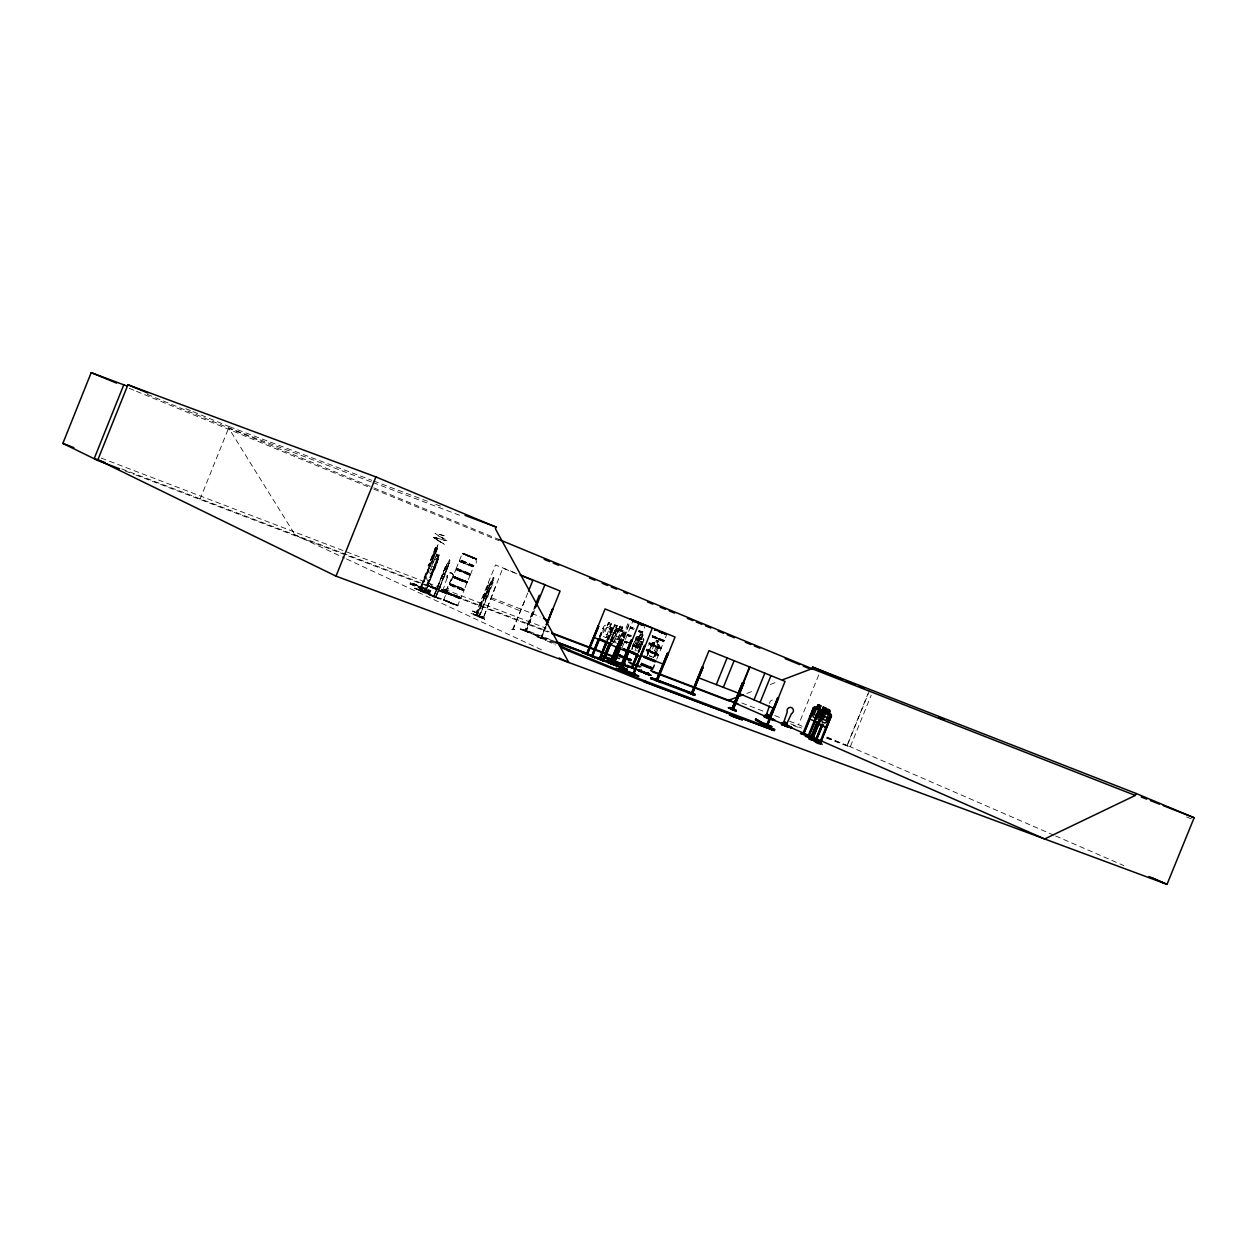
<?xml version="1.0" encoding="UTF-8"?>
<svg xmlns="http://www.w3.org/2000/svg" width="1257" height="1257" viewBox="0 0 1257 1257"><rect width="100%" height="100%" fill="white"/><g stroke="black" fill="none" stroke-linecap="round" stroke-linejoin="round"><path stroke-width="0.75" stroke-dasharray="5 3.75" d="M412.72 584.411L413.113 583.358L430.852 590.806L413.082 583.468M446.062 592.424L441.804 590.696M430.585 591.843L412.61 584.536L430.35 591.968L430.837 590.774M470.259 574.889L464.383 589.219C463.283 591.073 448.529 586.265 450.273 583.562L455.977 569.154L470.291 574.858L455.961 569.075L462.529 552.986L466.237 554.526M458.915 596.478L446.565 592.33L460.8 598.458L464.116 590.162L449.975 584.002L457.029 586.642M638.855 630.747L642.594 632.475L645.045 626.033M648.926 643.568C650.686 640.63 671.128 652.996 655.84 646.208M658.542 639.467L664.042 641.306L652.242 636.513L664.073 641.274L666.634 634.691M457.359 578.911C441.176 571.024 467.903 583.075 454.076 577.104M445.921 589.816L444.789 589.753L445.685 589.517M523.195 630.103L529.244 632.852M523.336 629.6L555.437 644.951M459.292 560.826L473.622 566.593L459.308 560.826M632.884 645.281L636.749 646.727L637.173 645.972M653.231 652.619L658.637 654.457L647.622 650.293M657.317 638.163L651.974 635.963L664.246 640.756M445.559 589.894C442.715 589.8 448.325 588.213 445.402 592.848M445.874 590.02L445.135 589.706M420.954 587.915C423.436 589.234 421.001 584.961 422.053 588.229C413.726 587.757 423.373 585.353 418.77 587.538M642.594 632.475L640.096 631.69M599.699 639.137L600.296 635.382M610.572 643.348L614.924 630.323L610.399 641.164M632.287 649.319L632.774 645.815M444.899 589.879L446.094 590.271M647.732 655.274L648.219 651.802L647.795 655.306L653.656 657.568M428.056 593.854L441.521 599.558L430.24 594.765M430.13 594.907L414.417 588.386L424.677 592.188M445.387 589.816L444.852 589.266M420.451 591.246L438.567 543.385L432.769 557.527L434.843 554.997M511.992 629.38L514.553 629.396M478.556 616.763L493.97 577.953L479.168 617.061L492.76 583.562L492.54 581.834M427.961 572.139L428.888 568.211L427.961 572.139L432.345 574.088L434.341 570.599L438.237 559.082L433.979 557.26L432.817 558.297L433.979 557.26M636.89 646.569L633.277 644.385M443.548 592.707L428.276 585.872L446.926 594.027L441.128 591.214L441.82 589.502L441.6 590.994L446.628 593.021L449.786 584.615L461.853 589.957M475.617 558.265C482.248 579.744 438.41 546.355 473.685 566.546M646.349 649.963L657.301 654.441M658.668 654.693L657.175 654.74M536.849 636.089L545.978 640.174M625.546 633.905L626.08 632.68L620.628 646.208M453.997 576.9L453.164 576.272L460.219 578.723L456.621 577.544M473.858 565.776L472.852 565.194M430.491 594.451L441.647 598.945M484.809 619.151L473.323 614.72M484.872 619.292L473.449 614.06L484.746 619.245M488.596 593.823L486.71 597.499L484.951 596.572L486.27 592.628M486.396 592.691L484.951 596.572M622.482 640.064L621.524 642.783L623.016 640.159M447.131 577.859L442.7 590.884L445.544 591.968L451.263 579.461A3.567 3.048 -66.1 0 0 453.148 574.795A3.567 3.048 -66.1 0 0 449.126 573.239A3.567 3.048 -66.1 0 0 447.241 577.906L447.241 577.906A3.567 3.048 -66.1 0 1 449.016 573.192A3.567 3.048 -66.1 0 1 453.039 574.748A3.567 3.048 -66.1 0 1 451.153 579.414L445.449 591.921M424.363 592.675L439.196 554.966M437.436 559.962L437.703 558.422L424.002 591.34M437.53 560.056L437.829 558.469L425.023 592.016L420.419 589.91M619.858 646.067L621.257 642.736M430.224 593.524L418.738 589.612L430.051 593.948M418.801 589.454L430.035 594.042M199.973 499.422L229.198 426.61L371.805 480.3M435.943 547.879L428.574 565.886L435.425 547.675L438.065 547.251L432.282 561.345L431.151 561.015L435.425 547.675M419.681 587.773L418.974 586.485L422.321 587.208M435.566 547.738L428.213 565.713M425.856 573.208L420.639 586.752M429.234 566.027L421.158 586.972M436.902 562.696L424.913 592.927C426.893 593.241 417.214 587.6 420.498 590.821M419.508 590.413L431.638 560.449L432.487 560.795L431.638 560.449M438.237 559.082L425.322 593.084L419.917 590.57L437.452 548.413L436.666 548.099L434.561 554.903M437.216 548.303L419.854 590.539M435.268 557.809L436.65 554.07L429.328 572.752M423.876 591.293L424.929 590.46M431.025 573.506L438.583 554.887L436.65 554.07M424.096 591.701L436.509 562.162M439.353 554.887L437.656 558.548M438.677 535.922L435.063 533.298L447.241 536.519M428.637 585.778L434.403 587.852M430.145 586.233L428.904 585.259M428.071 593.838L439.07 598.866L427.694 594.404M431.072 586.658L432.455 587.286M435.095 588.48C430.585 585.636 450.289 594.765 430.287 585.888M435.331 588.276L437.766 589.077M445.465 566.341L433.744 596.871L446.062 566.577M433.414 596.714L445.669 566.42M445.968 571.872L443.674 574.512L447.555 562.995L433.618 596.824L435.975 597.358M448.058 563.293L449.582 559.444M435.299 597.122L448.372 564.817L445.575 571.762M447.728 567.08L435.865 597.358L449.315 563.576M442.165 592.188L443.234 590.13L443.014 591.638M446.094 591.12L445.214 592.377L446.628 593.021M445.481 592.581L446.518 589.627M443.611 600.186L446.471 592.754L460.785 598.442L459.481 598.363M431.78 587.223L446.376 593.823L447.523 591.764L445.764 590.994M453.793 577.811L458.412 578.911M463.346 554.164C459.999 553.08 472.726 557.087 463.314 554.148M456.527 578.739L457.344 578.566M461.979 581.127C466.488 582.839 459.198 579.76 462.937 581.08M462.277 581.205L466.881 582.965L462.545 580.923M469.505 556.678L473.198 558.139L466.347 555.185M471.045 613.416L482.798 617.281L471.108 613.243M477.456 611.892C477.833 610.996 474.25 612.458 477.22 613.07M514.914 572.768L495.509 564.99L476.073 612.615L476.874 611.703M477.361 611.86L476.764 612.882L488.879 583.279L476.874 612.913M479.184 617.061L476.529 615.569L477.519 614.657M489.444 590.554L487.135 593.068L491.173 581.19L476.717 615.679L489.507 584.772M477.079 614.469L477.314 615.914L491.298 581.237M491.628 581.551L493.325 577.639L485.595 596.886M473.025 611.153L479.043 613.982L472.663 611.012M479.09 616.983L491.314 585.699M481.887 616.417L484.228 617.548M495.384 586.783L483.458 617.596L502.8 568.148L516.957 573.883M527.783 592.958L513.123 629.694M512.51 629.474L525.442 598.992M514.537 629.333L511.882 629.427M554.934 642.453L520.241 629.223L555.295 641.557M535.859 603.69L524.782 630.967L525.237 629.914L552.326 640.347M536.456 603.941L525.206 631.187L536.173 603.816M526.243 630.338L526.149 631.548L537.085 604.208M526.007 631.485L536.865 604.114M527.924 632.255L528.286 631.344M545.459 626.52L540.667 638.21L541.406 638.509M541.358 638.493L546.057 626.772M599.306 636.859L602.873 628.029L603.863 628.421L601.019 635.476M599.526 636.953L603.988 626.017L605.387 625.138L622.749 631.972L623.048 633.559M600.076 637.158L603.863 628.421M607.367 625.907L608.702 622.404L611.562 623.551L608.749 622.561M609.959 627.07L611.358 623.598L610.022 627.086L610.949 628.799L608.341 635.272L605.827 637.503L603.203 636.482L602.92 633.167L608.702 622.404M606.895 639.797L611.295 628.94L613.165 628.343L614.594 624.76L617.376 625.86L614.563 624.87M607.115 639.892C611.153 627.809 613.18 628.531 607.665 640.096M607.885 640.19L612.395 629.301L611.97 627.73M612.458 629.333L612.788 633.198L616.449 630.967L613.07 634.251L613.337 638.949L612.395 638.713L612.206 634.769L608.419 637.189L611.923 633.764L611.939 629.113L608.624 638.619M614.516 624.729L613.196 628.217M610.195 641.07L613.73 632.287L614.5 632.585M610.871 641.541L615.317 630.527L612.709 629.506L610.085 635.963L612.709 636.985M617.171 625.907L615.773 629.364L616.7 631.077M611.169 641.463L617.376 625.86M611.373 641.73L615.616 631.25L611.578 641.824M608.687 635.429L608.969 638.745L611.578 639.75L614.092 637.535L620.298 625.766L622.953 626.819L621.524 630.103L622.388 631.69L619.135 639.483L616.637 641.698L614.06 640.709L613.777 637.393L616.386 630.935L618.24 630.338L619.528 626.693L622.294 627.793M614.532 640.929L618.68 630.228L621.099 631.187L618.664 637.189L616.244 636.246M616.009 629.144L617.234 628.296L619.072 629.019L620.345 625.907L622.828 626.897L620.832 631.344L621.744 633.041M620.188 627.714L620.628 626.646L622.184 627.259L621.744 628.327L619.874 627.636M621.524 628.296L621.068 629.443L619.402 628.783M617.706 644.181L621.932 633.732L622.843 634.094L618.413 644.464M617.91 644.275L621.932 633.732M618.617 644.542L623.723 632.161L623.268 630.668L623.676 632.208M619.497 642.83L623.786 632.192M619.481 644.464L628.469 622.184M619.748 644.307L623.456 635.555M620.078 644.432L623.629 635.633M620.487 644.275L627.149 629.238M620.314 645.501L629.49 622.796M620.424 645.281L625.405 633.874M620.597 645.611L629.773 622.906M621.225 645.564L624.855 636.592L621.445 645.658M622.136 647.622L632.837 621.099M636.403 640.929L638.053 640.206L636.325 639.53L635.115 640.442L631.643 648.989L636.262 637.252L637.535 636.388L643.474 638.729L643.93 640.206L643.474 638.729M631.643 649.728L635.853 639.294M633.434 645.485L636.545 647.041M640.567 633.858L635.256 647.402L637.613 648.329L643.065 634.848L640.504 633.842L639.216 637.048L637.613 637.77L633.984 646.915L634.219 649.963M634.926 651.063L642.484 632.68L640.033 631.752M635.681 638.462L639.64 639.797L635.775 638.336M642.94 634.926L641.636 638.132L642.547 639.719L638.886 648.816L636.576 650.89M637.88 652.147L642.076 641.746L642.736 643.348L642.154 641.95L638.085 652.242M638.587 652.414L642.987 642.107L640.661 641.227M638.792 652.509L643.757 640.19M640.457 648.801L642.673 643.333M654.598 654.127L655.903 654.646L646.161 650.655L648.282 645.344M647.151 653.719L650.639 645.092L651.535 645.454L647.355 655.793M647.355 653.797L651.676 643.27L648.282 651.833M647.151 655.714L651.535 645.454M649.445 651.77L646.161 650.623M657.112 644.212L658.527 640.96L655.934 639.939L650.67 649.79L650.906 652.823L653.263 653.75L655.541 651.692L657.945 645.768L657.175 644.118L658.857 644.778L659.297 646.255L655.855 654.771L653.703 657.458L649.288 655.745M655.903 654.646L654.52 653.703L655.353 654.284M653.986 656.374L657.474 647.779L658.369 648.125L654.677 656.641M654.19 656.453L657.474 647.779M654.897 656.72L659.234 646.224L658.794 644.747L652.933 642.563M656.751 659.124L661.151 648.502L648.942 643.38L654.253 645.737M802.139 726.247L798.588 724.692L819.58 672.841M847.077 745.37L867.943 693.848M1053.853 835.198L847.297 745.464L869.53 690.596M826.336 738.032L850.156 747.114L871.195 695.184M431.984 573.381L434.623 566.671L432.109 573.428L433.351 569.484M410.191 583.861L427.836 591.497L428.527 590.334L410.568 582.949L428.496 590.366M410.143 584.049L410.63 582.855M412.61 584.536L413.097 583.358M418.644 588.983L430.004 592.974L418.817 588.543M620.518 646.161L622.074 642.893M652.1 635.806L660.632 639.012M437.31 559.821L437.703 558.422M445.025 574.905L443.297 578.55L445.167 574.983M624.87 633.764L626.08 632.68M652.21 635.633L657.49 637.755M649.256 642.877L654.583 644.951M638.399 631.595L642.28 632.884M642.233 633.009L638.493 631.517M520.618 628.736L529.386 632.617M529.543 632.632L520.288 629.16M476.309 558.846L471.611 556.694M446.911 564.299L447.681 563.042L449.377 563.749L450.446 559.758L449.55 559.569M484.448 617.046L481.824 616.449M414.889 587.993L424.866 591.733M470.354 574.81L473.59 566.624M653.624 657.442L655.557 654.127M617.077 645.721L619.34 642.751M638.289 651.645L640.379 648.753M606.267 641.541L608.545 638.556M612.159 643.851L614.437 640.866M618.035 643.521L620.298 640.834L618.051 643.647L612.018 641.321L612.442 637.77L612.018 641.321L618.114 643.678M630.338 627.196L632.68 628.264L630.244 627.274M434.623 567.237L432.518 569.798L430.805 569.044L433.869 558.799L435.283 557.967M640.143 642.516L637.723 644.841L636.828 641.086L636.938 645.36L633.842 648.659L637.189 646.287L638.195 650.136L637.975 645.799L641.07 642.736L637.66 641.416M648.911 651.55L649.036 651.707M456.621 578.754L457.139 578.471M640.127 645.689L637.818 647.764L635.429 646.836L635.194 643.757M619.968 637.692L617.627 639.766L615.207 638.823L614.94 635.743M625.263 641.196L628.469 642.657M624.808 641.07L626.897 642.547L624.493 641.761M467.683 555.924L471.941 557.48M651.739 643.333L652.933 642.437L654.661 643.113M636.325 637.283L637.519 636.498L643.395 638.823M614.924 630.37L617.297 628.311M609.896 628.406L611.279 627.463L609.818 628.327L606.063 637.629M457.831 605.827L456.935 605.308M428.37 585.935L439.494 589.753M446.706 593.665L428.763 585.605L429.69 586.453M444.884 589.439L445.905 589.643M746.847 693.408L754.074 690.659M770.352 684.468L777.596 681.718M658.558 654.897L657.238 654.284M461.963 580.687L467.415 582.038M444.02 599.715L443.831 600.359M476.654 559.019L475.727 558.674M432.879 587.396L433.146 586.878A2946.989 152.27 6.5 0 1 426.296 573.381L426.076 573.286M436.933 539.882L444.397 544.438L442.983 543.433M634.298 645.831L636.969 646.381L633.245 644.558M636.718 646.727L635.445 646.271M653.42 652.43L646.255 650.278M467.101 582.588L461.728 580.263M434.938 538.499C427.569 533.864 457.517 545.837 442.983 538.2M433.712 537.32L434.969 538.467M435.142 537.713L433.964 537.65L441.034 539.457M448.89 602.543L457.721 605.78L460.282 598.851M463.613 590.57L453.164 586.171M449.802 584.426L456.857 587.066M419.477 587.946L421.849 588.402M419.979 587.019L422.462 587.522M633.104 644.731L637.063 646.255M465.404 581.064L467.368 581.74L466.347 581.268M452.803 577.356L453.808 577.811M433.162 596.635L435.849 597.342L448.953 563.466M458.632 578.393L453.29 576.099L454.201 576.397M433.806 595.944L435.66 596.368M433.869 595.598L434.341 595.802M469.709 575.156L456.165 569.767M456.668 568.305L460.078 569.798M428.056 565.666L430.334 566.373L430.554 565.257M443.454 578.456L441.49 578.031L442.747 574.245M441.568 577.906L443.328 578.409M443.972 535.639L435.095 533.345M473.889 565.65L466.991 562.932M460.298 598.851L458.506 598.238M437.735 588.763L435.676 587.915M425.055 590.869L424.457 590.947M655.494 654.096L648.486 651.487M654.756 654.049L655.871 654.473L655.086 654.331M463.629 590.57L461.853 589.942M655.321 654.41L658.212 655.525L655.541 654.504M635.288 646.632L632.852 645.47M646.711 650.372L647.481 650.827M636.529 647.072L635.256 646.617M449.927 584.992L453.164 586.171M646.381 650.026L650.136 651.377M449.503 561.675L449.99 560.449M636.953 645.988L635.696 645.532M424.819 591.591L425.793 592L414.449 588.37M453.148 576.963L459.905 579.524M453.007 577.372L456.778 578.676M463.252 581.394L456.401 578.534M467.023 582.164L460.235 579.681L462.105 580.325M660.915 648.848L648.832 643.961L660.915 648.816M456.998 605.104L452.677 603.737M476.403 558.909L471.014 557.26L472.726 557.888M476.089 559.255L471.312 557.37L473.166 558.124M649.083 643.128L661.339 648.125L649.068 643.144M466.19 555.123L462.655 553.347M656.987 655.086L657.804 655.384M447.256 600.877L444.585 600.123L452.756 603.533M445.701 600.516L457.862 605.34L454.374 604.381M450.572 602.669L443.564 600.17L444.569 600.705M642.61 632.302L640.19 631.375M456.841 578.361L461.979 580.655M625.248 641.211L626.096 641.526M625.153 641.369L627.227 641.966M454.924 578.299L463.519 581.598M635.665 645.721L636.985 646.177M632.994 644.967L636.812 646.459M625.656 642.594L624.383 642.138L626.662 643.16M658.087 654.74L654.756 653.247M654.488 653.703L657.945 654.944M454.186 576.382L455.301 576.806M453.934 576.916L463.534 580.718M465.357 581.284L467.337 581.944L460.141 578.911M449.849 594.42L446.361 593.225L448.498 594.247M458.506 598.253L448.498 594.247M373.628 480.991L428.48 501.637M435.802 504.387L441.286 506.445M536.598 636.702L545.962 640.206M371.176 481.855L228.648 427.961L295.159 535.026M372.999 482.547L462.545 516.407M420.137 591.12L430.444 595.032M441.6 590.994L446.094 592.487M457.328 568.541L465.184 571.652M446.644 589.69L445.339 589.187L444.051 592.031M101.283 458.098L546.025 628.139M741.85 703.009L765.639 712.106M774.799 715.594L782.121 718.391M789.443 721.188L798.588 724.692M121.74 468.924L549.262 631.847M790.637 723.859L801.699 728.086M827.043 737.733L847.297 745.464M125.024 470.872L134.169 474.36M135.992 475.052L547.958 631.988M793.371 725.478L800.693 728.274M525.725 630.166L554.101 643.238M447.036 601.333L448.749 601.977M654.928 652.839L646.585 649.555L651.755 651.959M625.86 641.981L628.453 642.908M634.518 645.281L635.665 645.705M625.64 642.594L626.803 643.034M465.42 581.08L460.471 579.116M455.05 577.34L456.542 577.827M465.373 581.268L462.215 580.058M483.536 594.671L533.188 613.856M449.833 594.42L459.496 598.363M652.949 637.236L652.147 636.922L663.822 641.667L661.402 647.638L656.138 645.422M466.048 555.06L469.191 556.458M629.506 636.309L627.086 635.382L630.747 636.969M636.859 639.42L639.263 640.332L636.953 639.31M489.083 583.358L488.235 583.028M625.075 636.686L624.383 636.435M636.466 644.26L638.855 645.202M1186.608 816.971L1191.683 818.967M638.886 638.273L641.274 639.216M615.82 631.344L615.097 631.061M636.325 639.656L642.217 641.966M628.626 642.516L624.54 641.494L625.782 642.076M648.832 650.592L650.293 650.985M632.727 645.627L634.141 646.035M448.843 601.71L457.847 605.56M450.729 603.281L452.567 604.004M477.566 615.082L479.247 616.103M473.009 558.092L475.539 559.082M632.538 628.626L630.071 627.683L633.827 629.254M652.949 637.22L656.971 638.823M462.639 562.665L459.496 561.486M640.551 633.984L643.003 634.942M655.981 640.08L658.401 641.039M619.575 626.85L622.215 627.903M621.649 630.04L623.331 630.7M617.234 628.406L623.252 630.794M635.963 637.645L639.766 639.106L636.058 637.535M631.171 636.058L627.29 634.565L631.03 636.152M635.822 638.085L639.687 639.593L635.932 637.975M631.03 636.419L627.133 634.942L630.888 636.529M453.698 594.891L446.486 592.471L453.541 595.315M454.091 594.938L461.052 597.499L460.031 596.981M453.903 595.425L460.973 598.096L449.048 592.848M463.314 553.646L467.541 555.295M463.189 554.086L464.273 554.51M631.375 635.649L627.573 634.172L631.25 635.743M457.438 586.626L464.399 589.219L450.257 583.562L464.304 589.784L457.249 587.113M465.986 554.368L462.45 553.269M472.553 557.747L474.455 558.658M634.298 628.421L630.511 626.929L634.188 628.469M638.902 630.37L642.688 631.862L638.98 630.307M660.616 639.012L664.309 640.457L659.029 638.273M633.811 629.631L630.04 628.044L633.685 629.678M462.639 562.665L473.041 566.891M492.76 583.562L493.058 582.07L491.126 581.315M653.231 652.902L654.771 653.53M460.376 579.32L462.293 579.854M458.177 578.55L460.015 579.241M457.909 579.257L459.716 579.98M459.968 580.357L461.79 581.095M465.954 554.368L469.474 555.751M466.693 562.68L459.779 559.962L472.852 565.194M469.788 555.987L471.626 556.725M466.567 554.934L472.899 557.495M653.137 653.121L647.575 650.592M461.853 579.917L454.186 576.743M458.428 578.848L461.712 580.294M467.95 555.233L471.296 556.521M471.281 556.505L475.649 558.297M465.954 555.233L467.683 555.924M429.988 565.383L429.014 565.163M472.585 557.464L474.376 558.092M658.872 638.682L664.215 640.881M490.45 598.772L520.508 611.012M464.76 553.897L462.419 553.284M474.392 558.061L476.293 558.878M465.184 571.652L470.558 573.915L460.078 569.798M653.341 652.367L656.248 653.577M653.121 652.902L654.646 653.546M652.964 653.279L654.488 653.907M462.026 579.477L466.316 581.472M185.8 408.682L191.221 410.929M193.028 411.668L229.198 426.61M147.273 394.368L498.856 539.457M129.251 388.334L134.688 390.566M136.494 391.32L372.041 488.392M373.848 489.146L498.872 540.667M654.913 652.839L656.295 653.404M654.661 653.53L657.144 654.598M628.374 642.814L625.876 641.761M633.119 644.81L634.486 645.438M443.674 599.872L448.89 602.543M463.55 580.64L465.011 581.331M409.955 583.971L428.024 591.544M639.357 637L641.887 638.006M618.208 631.611L617.721 630.008L618.098 631.627M623.158 633.544L622.686 631.941M634.486 645.375L635.618 645.925M625.656 642.296L626.772 642.783M621.461 635.319L621.995 635.523M459.481 561.47L473.041 566.891M455.568 604.774L444.035 599.872M445.701 601.176L447.178 601.82M434.781 559.192L436.493 559.931M465.011 581.253L467.29 582.4L466.158 581.74M658.165 654.41L656.28 653.42L658.605 654.614M1055.644 835.984L1123.915 865.633M827.043 737.058L850.156 747.114M657.27 654.269L658.071 654.614M647.701 650.278L646.491 649.728M646.805 650.183L647.606 650.592M431.999 566.09L433.712 566.828M531.962 613.337L540.101 616.904M456.15 569.767L469.709 575.156M458.899 596.478L460.046 596.981M449.063 592.848L446.926 591.843M441.82 589.502L443.58 590.256M435.472 587.93L436.855 588.559M446.832 593.493L432.518 587.506M523.289 629.521L529.37 632.35M472.601 611.043L479.043 613.982M493.2 577.591L494.095 578M493.168 577.733L494.017 578.11M420.938 589.737L419.917 589.313M294.672 534.791L344.764 558.139M346.539 558.956L543.197 650.576M457.454 605.638L455.553 604.758L457.705 605.827M443.155 538.247L438.332 535.859L443.234 538.389M485.029 596.447L486.868 597.405M439.589 541.453L443.627 543.605M446.926 540.494L445.355 540.4M437.012 539.772L439.934 541.468M434.718 538.263L437.106 539.787M435.189 537.54L445.465 540.526M640.473 641.274L641.306 642.846M436.98 558.689L437.405 560.323M769.708 703.653A3.221 3.143 -73.1 0 1 773.244 700.008M436.823 555.013L436.32 556.238L437.42 556.71L437.923 555.484L436.823 555.013M545.742 626.646L540.887 638.305L545.774 626.646M606.942 627.227L604.334 633.701L606.942 634.722L609.551 628.249L606.942 627.227M609.048 623.362L608.577 624.509L610.258 625.169L610.729 624.022L609.048 623.362M614.799 625.64L614.327 626.787L616.009 627.463L616.48 626.3L614.799 625.64M617.784 631.485L615.176 637.943L617.753 638.949L620.361 632.507L617.784 631.485M639.593 637.849L639.169 638.917L640.693 639.514L641.117 638.446L639.593 637.849M640.819 634.706L640.394 635.775L641.918 636.388L642.358 635.319L640.819 634.706M654.331 644.354L651.927 650.278L654.284 651.205L656.688 645.265L654.331 644.354M656.248 640.803L655.824 641.856L657.332 642.453L657.757 641.4L656.248 640.803M470.464 574.433L456.15 568.683L470.464 574.433M437.405 562.916L436.556 562.57L437.405 562.916M469.364 556.018L467.541 555.311L469.348 556.05"/><path stroke-width="1.5" d="M785.138 723.105L784.887 722.304L785.672 722.791M784.729 722.964L785.248 723.089M767.226 715.092L768.278 714.982M768.168 715.437L767.289 715.013L768.168 714.824M813.012 738.173L810.388 736.869M813.358 738.346C794 728.18 836.376 749.125 802.579 734.072M822.251 744.285L818.637 742.557M818.433 740.97L814.52 740.2L818.323 741.41M642.06 671.364C630.354 667.294 652.807 676.737 649.146 674.302M610.462 643.223L603.643 661.119L596.949 658.134L603.454 660.381M597.421 658.291L605.764 661.245L597.185 657.537M608.247 662.329L615.961 665.676L609.928 662.266M609.834 659.061L615.302 661.481M615.427 660.993L609.598 658.385L615.176 661.512M614.296 664.482L607.65 662.25L614.484 665.126M629.678 666.76L635.508 669.29M629.993 666.886L635.649 668.881M654.536 679.754L660.679 681.907L654.316 679.047M660.868 682.551L654.08 679.613M729.846 708.225L736.319 711.069M816.799 707.722L813.42 707.597L809.822 719.13L816.689 721.958M809.932 719.067L810.152 715.752M764.177 723.733L771.782 726.593M764.052 723.136L771.767 726.625M628.547 672.479L638.697 676.533M628.704 671.992L638.713 675.873M627.133 669.745L607.665 662.14L627.212 669.604M627.369 669.211L617.203 665.911M773.322 707.77L768.765 717.401L765.874 716.207L769.394 706.151M608.561 660.962L618.9 664.56L608.734 660.428M613.652 662.91L618.915 664.544M119.541 468.782L97.606 460.423L62.85 443.407L91.195 372.638L127.366 386.166M123.814 384.689L94.259 458.459L105.305 462.67M97.606 460.423L127.931 384.768L375.906 476.906L496.138 527.092L495.431 528.851L568.824 662.518L559.145 657.992M783.017 679.66L811.959 668.677L812.603 667.058L1136.092 793.466L1194.15 817.726L1167.015 884.362L335.996 576.146L375.906 476.906M528.506 591.151L532.874 580.325L520.492 575.313M536.362 602.449L539.284 595.19M536.849 604.774L544.909 584.804L520.209 574.889M546.167 624.745L552.609 608.797L547.486 623.221M552.923 608.922L546.481 624.87L560.103 591.026L543.684 584.301M568.918 651.063L569.688 650.199L568.918 651.063L643.82 681.608L774.296 730.584L774.658 729.688L755.803 719.004L755.457 719.852L772.254 729.767L773.652 730.38L773.998 729.484L772.615 728.871L772.254 729.767M581.85 652.477L591.026 655.353L555.563 642.594M584.709 652.587L585.542 654.001L584.709 652.587L555.924 641.698M597.829 626.002L598.678 626.363L587.333 654.677L586.375 654.284L598.128 626.112M587.757 653.656L586.642 654.378L605.057 608.938L639.169 622.891L620.377 669.635L619.135 669.07L619.497 668.158L635.272 674.192L634.911 675.088L616.213 668.096M594.561 657.584L588.543 654.347L594.184 657.458M592.534 656.704L592.958 655.683L591.78 655.211L591.371 656.248L600.155 659.579M598.819 638.713L591.638 656.374L598.599 638.619M592.188 656.547L599.369 638.917M592.424 656.673L599.589 639.012L604.711 641.086M606.408 641.651L599.259 659.249L606.188 641.557M606.958 641.856L599.699 659.391M607.178 641.95L600.045 659.548L600.265 658.417M610.981 663.665L602.386 660.412L609.472 642.83M603.171 659.548L602.512 660.475L609.692 642.924M605.026 657.458C603.721 654.347 606 660.711 612.285 660.224M602.999 660.632L609.535 644.888M603.596 659.674L603.313 660.773M604.978 657.442L610.682 643.49L605.528 641.416M605.12 657.49L610.871 643.568M610.682 662.376L609.928 663.256L616.998 645.925M617.203 646.019L609.865 663.225M617.753 646.035L610.572 663.492L617.973 646.129M618.853 645.988L612.112 662.863L619.371 646.192M619.198 646.114L612.033 662.832M619.34 646.915L612.348 664.089L613.18 664.434L619.968 647.166M613.872 664.67L612.615 664.215L618.963 648.848M612.803 664.246L619.025 648.863M613.667 664.56L614.076 663.555M613.856 663.162L614.123 662.14M620.502 647.371L613.73 664.607L620.722 647.465M611.216 661.763C593.32 655.824 636.828 671.867 607.618 660.459M613.872 663.46L618.035 664.544M631.14 640.174L632.035 640.551L620.015 669.494L631.14 640.174L619.34 669.195M620.078 668.253L620.015 669.494M622.529 667.938L628.83 650.592L630.527 651.11M629.176 650.717L622.341 667.844M629.348 650.796L621.932 667.687M624.918 664.12L624.54 665.079L632.554 668.143M625.028 664.152L624.729 665.173L628.579 666.807L617.596 662.329M625.31 664.293L624.87 665.22L623.236 664.67M637.173 653.876L631.501 667.718L632.522 667.011M631.69 667.813L637.378 653.97M631.831 667.86L637.173 655.887M632.46 668.096L638.085 654.237M644.527 645.375L632.821 674.176L634.911 675.088M633.685 674.553L652.32 628.154L629.851 618.758M640.363 671.049L640.881 670.154M645.108 672.982L640.614 671.128L641.274 670.28M641.463 670.374L640.237 670.987M773.652 730.38L645.155 682.205L645.532 681.263C643.945 679 643.018 683.117 644.197 680.65L773.998 729.484M648.125 672.888L647.764 673.831L647.229 672.856M647.622 672.715L647.166 673.626L647.732 672.762M650.796 667.294L653.137 668.127L654.347 665.126M650.67 678.513L651.016 677.649L694.964 694.351L694.618 695.184L650.67 678.513L651.88 679.063L651.016 677.649M656.217 680.634L667.373 653.279L668.331 653.656L656.248 680.634L657.442 679.943M656.358 680.681L667.373 653.279M657.332 681.074L675.056 637L631.171 619.402M694.508 695.184L687.673 692.324L694.618 695.184M692.277 694.288L703.087 667.294L702.16 666.933L691.177 693.864L692.057 694.194M691.397 693.958L709.011 650.639L749.879 667.027L732.941 709.671L743.578 683.18M692.214 693.11L691.978 694.163L703.087 667.294M693.393 694.634L693.723 693.801M716.286 684.625L727.112 657.882M723.341 687.359L734.119 660.711M733.208 709.765L743.845 683.289L742.478 682.74L731.825 709.199M732.595 715.453L736.806 718.03L729.5 714.997L733.915 716.946L733.507 716.081M732.69 709.545L731.92 709.262L742.478 682.74M732.281 709.372L749.502 666.87L785.044 681.388L767.461 725.006L777.753 697.604L766.77 724.708L767.728 725.1L778.633 697.965L777.753 697.604M730.427 714.636L729.5 714.997M732.045 709.309L743.248 683.038M733.24 715.689L732.344 716.066M737.058 717.401L733.742 716.05L733.915 716.946M738.723 717.747L734.999 717.071L739.666 718.391M735.942 716.71L734.999 717.071M736.366 717.15L736.806 718.03M738.252 718.391L738.079 717.511M738.77 718.768L742.541 719.46M754.011 699.866L764.837 673.139M760.092 702.474L770.95 675.638M774.296 730.584L755.803 719.004M769.457 717.653L774.611 720.025L763.989 716.804L765.686 715.17M773.778 719.68L764.916 716.38L765.089 714.997M766.142 716.883L767.21 714.275L768.53 714.824L767.43 717.417M768.593 717.904L770.038 716.977L769.41 718.533L766.503 717.323M766.817 724.723L767.587 723.875M781.744 724.378L782.404 722.602L783.331 722.916L782.404 722.602M1045.573 839.362L786.678 725.713L787.071 724.456L785.986 725.556L782.247 724.001L782.75 722.744M783.488 724.519C783.111 720.324 788.013 722.099 784.792 725.053M788.438 726.64L786.552 725.069L792.036 728.086L785.719 726.247L787.416 724.598L786.772 726.169L781.901 724.692M789.239 726.86L786.301 725.65M803.899 733.554L802.626 734.088L813.452 707.612L814.819 707.015M803.946 734.387C795.068 732.815 806.617 733.334 803.584 734.465L813.546 709.796L803.569 734.245M815.872 718.077L813.138 716.961L812.666 713.929L814.96 708.257L816.83 707.848L818.04 704.674L820.962 705.868L819.564 708.964L820.617 710.566M816.861 707.864L818.087 704.816L820.821 705.931M805.957 735.989L809.021 737.498M816.406 740.829L807.623 737.152L818.653 710.126L821.968 710.205M807.717 737.168L808.66 736.508M815.384 718.454L818.731 710.205M818.747 712.358L808.282 737.435L818.747 712.358L817.946 712.028M817.081 721.534L810.592 737.388M817.883 721.864L811.236 737.67L811.912 736.885M831.427 715.862L820.177 743.657L831.427 715.862L830.798 714.29L823.932 711.478L822.534 712.216L811.346 739.949C810.686 737.403 816.453 744.631 820.287 743.704M822.675 714.526L812.101 740.263L822.675 714.526L821.858 714.18M825.99 712.452C825.016 706.591 833.58 710.079 828.74 713.567L829.793 715.233L827.389 721.172L824.891 723.105L822.141 721.974L821.685 718.831L824.089 712.892L825.99 712.452L827.326 709.278M815.369 740.404L821.984 724.205M815.573 740.483L822.109 724.252M822.895 724.582L816.076 740.703L822.769 724.535M819.548 742.29L819.313 743.311L820.507 742.683M1044.661 838.969L1135.291 795.43L1136.092 793.466M607.634 660.805L616.983 664.749M786.144 725.038L791.47 713.646A3.268 3.19 -73.8 0 0 793.198 709.372A3.268 3.19 -73.8 0 0 789.035 707.66A3.268 3.19 -73.8 0 0 787.291 711.918L783.19 723.828L791.391 727.127M618.805 662.722C613.086 662.109 634.298 669.101 626.332 665.566M632.57 653.326L633.858 653.734L622.812 649.366M590.774 655.824L582.18 652.524M736.099 710.692C723.325 702.71 732.438 712.373 736.335 710.268L728.227 707.817L736.131 710.661M694.712 694.775L688.317 691.916M819.124 720.748L818.716 724.268L825.676 727.143L827.923 724.393M622.749 664.277L627.557 666.43L623.189 664.309M599.51 658.432L592.848 655.965M587.977 654.661L594.592 657.71M607.225 658.495L601.019 655.73L607.225 658.338M601.6 655.4L607.445 657.945M616.653 662.376L621.681 664.136M616.731 662.109L617.423 662.722L616.826 662.015M805.878 736.005L809.649 737.231L805.266 736.319M808.879 739.053L812.698 740.263M818.653 710.126L820.004 709.404L826.619 712.232L824.796 711.368L825.959 708.335L823.241 707.235M822.612 712.31L823.979 711.619M767.744 717.15L774.815 720.512L768.043 718.47L770.038 716.977M768.341 718.595L764.46 716.553M788.249 726.295L781.273 724.393L791.8 727.787L785.546 726.153M781.76 724.173L788.343 726.09L787.023 725.32M785.939 725.352L791.831 727.599L785.311 725.839M743.217 694.775L728.746 700.275L783.095 724.142M637.205 669.572L641.683 671.474M627.479 666.32L623.095 664.356M768.09 718.501L774.501 720.182M787.023 726.059L788.343 726.09M638.116 670.468L650.23 675.276L648.989 674.946M782.718 725.006L791.831 727.599M650.356 674.915L645.045 673.155M628.453 667.074L626.017 666.241M638.54 670.657L640.677 670.845M764.822 717.15L774.611 720.025M769.85 717.763L771.185 718.533M765.922 716.977L768.844 717.826M765.812 717.134L771.122 718.784M616.37 661.889L618.9 662.58M630.951 659.658L630.228 659.202M641.494 663.335L649.413 666.76M619.277 655.73L630.778 660.381M803.804 733.837L810.812 736.743M655.62 660.805L649.193 658.291M643.898 657.364L655.117 661.889M644.134 656.547L655.525 661.151M643.977 656.908L655.368 661.512M644.385 656.17L646.287 657.081M771.075 718.501L770.478 718.281M819.438 742.573L812.462 739.635M815.856 739.54L816.689 739.87M815.589 739.729L808.77 736.869M613.212 663.24L614.28 663.649M611.279 659.831L612.096 659.061M638.745 670.138L639.562 670.421M627.164 666.666L628.029 666.948M825.629 727.127L818.826 724.189M642.044 664.01C638.509 662.973 655.274 669.777 651.817 667.954M630.04 659.831C633.732 661.025 616.386 654.756 620.267 655.667M641.903 664.372C638.352 663.335 655.133 670.154 651.676 668.315M641.808 664.827L640.976 664.654M620.518 655.274L619.23 654.834L622.859 656.484M630.967 659.674L622.859 656.484M812.651 709.435L813.546 709.796M612.74 663.052L613.573 663.397M732.674 708.414L733.334 708.697M603.863 659.799L603.061 659.501M610.525 662.313L611.185 662.549M599.133 659.171L599.4 658.102L600.453 658.511M632.664 667.058L631.862 666.76L632.742 667.09M647.889 673.909L642.468 671.835M611.766 658.919L612.552 659.218M830.547 717.763L829.73 717.433L819.501 743.358M649.005 674.962L644.951 673.391M465.059 515.401L496.138 527.092M824.843 711.383L826.1 708.272L823.178 707.078L821.984 710.331L820.13 710.771L817.788 716.553L818.213 719.633M830.798 714.29L831.27 715.846M767.791 723.985L767.87 724.016M587.38 653.514L587.05 653.341M557.102 642.233L585.888 653.121M610.352 662.58L603.753 660.098M652.226 678.199L694.964 694.351M627.196 665.299L631.768 667.043M635.398 669.4L629.553 666.791M631.925 651.66L633.072 652.1M632.978 652.556L627.164 650.262M62.85 443.407L73.833 447.602M551.65 632.805L619.434 658.637M628.594 662.125L640.834 666.76M650.576 670.515L737.875 703.747M551.619 633.387L613.887 657.097M630.37 663.382L639.53 666.87M652.352 671.757L729.264 701.06M691.994 693.047L692.371 693.173M599.809 639.059L604.711 640.96M628.704 650.765L635.759 653.499M641.054 655.541L663.979 664.403M698.106 677.602L739.179 693.471M632.57 653.043L637.048 654.771M640.504 671.097L641.981 671.521M626.143 666.006L623.158 664.859M654.646 629.553L656.987 630.464L655.101 629.726M641.101 624.886L641.934 625.216M654.551 629.788L655.761 630.244L654.976 629.946M649.413 666.76L650.796 667.294M627.259 669.777L607.65 662.25M633.654 673.281L633.795 673.343M938.822 717.731L944.306 719.884M1141.262 797.017L1146.73 799.153M1150.375 800.583L1159.504 804.15M1163.149 805.58L1194.15 817.726M811.959 668.677L1135.291 795.43M598.678 626.363L586.736 654.41M620.204 663.272L621.838 663.727M643.411 672.385L638.305 670.06M666.351 634.298L664.434 633.512M634.109 621.571L632.852 621.099L634.015 621.587M635.366 621.806L632.947 620.864L635.272 621.806M641.353 624.273L643.914 625.31M642.72 625.075L641.337 624.509L643.82 625.53L639.892 623.613L641.369 624.289M664.356 633.779L665.472 634.204L664.277 633.685M755.457 719.852L757.39 720.622M772.615 728.871L774.658 729.688M770.022 717.747L770.777 718.061M663.067 632.978L658.244 631.265M636.733 622.372L638.289 622.985M662.989 633.198L659.831 631.957M627.023 650.639L633.701 653.137M643.584 671.976L645.155 672.605L643.505 672.134M621.445 664.434L623.063 665.094M658.385 631.093L662.989 632.899M636.639 622.372L638.195 623.001M639.892 623.629L642.72 625.059M661.371 632.491L662.895 633.151M641.18 624.855L642.563 625.42M613.589 663.052L618.727 665.11M642.798 624.808L643.945 625.295M664.356 633.449L666.304 634.266L665.487 633.889M819.705 708.901L822.219 711.179M814.787 707.015L821.544 709.765M569.295 650.12L644.197 680.65M824.246 712.468L821.559 711.368L819.218 717.15L821.905 718.25M817.411 713.033L823.068 715.359M732.375 708.32L733.02 708.539M812.603 667.058L842.85 679.566M846.401 681.027L855.294 684.719M858.861 686.181L864.188 688.396M127.931 384.768L147.823 392.985M498.856 539.457L812.572 668.913M91.195 372.638L116.555 383.102M544.171 559.334L549.608 561.58M553.237 563.073L558.674 565.304M589.47 578L594.907 580.247M602.15 583.232L607.587 585.479M611.216 586.972L616.653 589.203M623.896 592.188L627.526 593.681M647.449 601.899L652.886 604.146M660.145 607.131L665.566 609.362M669.195 610.855L674.632 613.102M687.312 618.334L692.748 620.565M696.378 622.058L701.815 624.305M705.428 625.797L710.865 628.044M718.124 631.03L723.561 633.261M727.175 634.754L734.418 637.739M745.291 642.233L750.728 644.464M754.357 645.957L759.794 648.203M785.154 658.652L799.656 664.623M803.286 666.116L808.707 668.363M821.308 715.217L830.17 718.863M786.489 724.283L787.416 724.598M624.965 665L623.425 664.356L624.918 665.173M633.151 674.349L644.904 645.548L633.371 674.396M646.271 657.081L647.654 657.662M624.195 649.036L625.593 649.618M624.038 649.413L625.452 649.995M735.251 716.443L738.535 717.826M729.751 714.385L733.035 715.752M741.866 719.208L739.242 718.108L739.415 719.004M738.959 718.69L742.29 720.072M742.997 682.944L743.845 683.289M648.046 673.815L646.679 673.233L647.999 673.988M618.617 662.958L620 663.555M536.975 602.134L537.572 602.37M738.802 693.314L774.061 708.508M641.761 665.016L652.65 669.321L651.425 668.708M1152.025 877.842L1167.015 884.362L1149.055 876.553M593.634 637.22L627.432 651.959M647.874 674.223L649.021 674.71M639.31 671.034L640.457 671.537M626.285 665.739L627.4 666.241M543.354 618.334L548.225 620.471M617.501 662.47L618.617 662.973M736.303 711.116L729.563 708.068M641.903 671.097L636.859 669.51L643.144 672.291M646.459 673.249L651.283 675.386M687.673 692.293L694.493 695.341M611.562 659.155L605.591 656.908M633.999 673.626L635.272 674.192M619.858 668.174L620.707 668.535M619.497 668.158L620.754 668.724M640.96 664.654L641.761 665.016M643.82 681.608L645.155 682.205M619.088 656.295L630.511 660.773M559.349 645.485L569.688 650.199L567.881 649.523L567.504 650.466L569.311 651.142L560.685 647.214M649.115 674.459L650.325 675.056M623.111 648.879L640.677 657.002M97.857 459.811L335.996 576.146M775.962 703.574A3.221 3.143 -73.1 0 1 774.752 705.711M815.227 718.407L814.929 721.879L819.973 723.969L814.992 721.785L815.29 718.438M816.422 708.854L814.127 714.526L816.846 715.642L819.155 709.969L816.422 708.854M818.338 705.507L817.93 706.528L819.69 707.235L820.098 706.23L818.338 705.507M823.508 707.942L823.084 708.979L824.812 709.686L825.236 708.649L823.508 707.942M825.566 713.505L823.162 719.428L825.912 720.56L828.316 714.636L825.566 713.505M827.562 710.001L827.122 711.053L828.897 711.776L829.321 710.724L827.562 710.001"/></g></svg>
